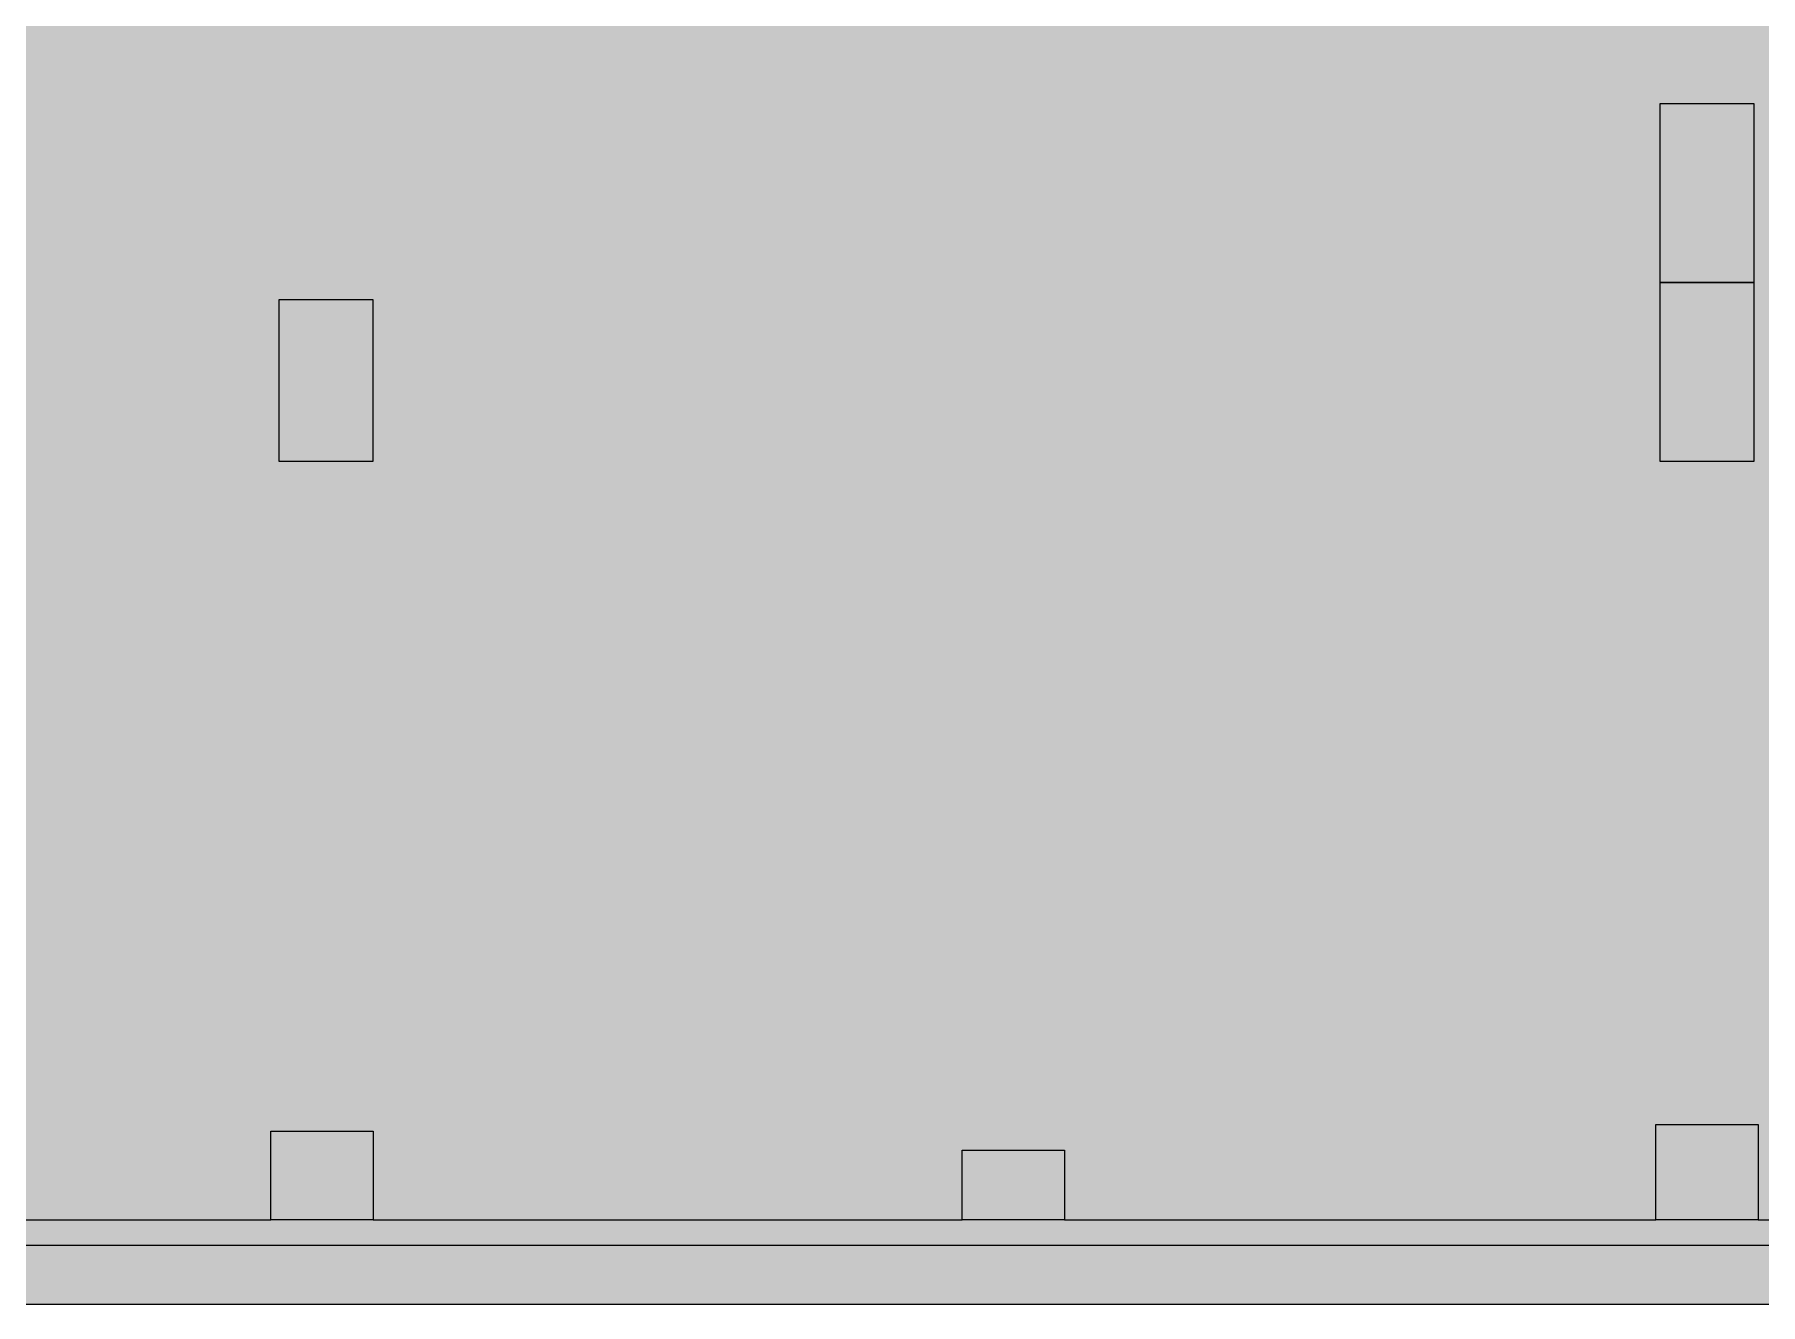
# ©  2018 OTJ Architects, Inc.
# Model space of a CAD drawing. Header units: inches. Extents: x 1083 to 3407, y -140 to 2134.
# Drawn here: x 1823 to 2227.9, y 348.8 to 646.6 of the extents above; entities that cross this region are included whole.
import ezdxf

# ---------------------------------------------------------------- set-up
doc = ezdxf.new("R2010")
doc.units = ezdxf.units.IN
doc.header["$MEASUREMENT"] = 0
for name, color, linetype, lineweight in [('A-COLS', 52, 'Continuous', 13), ('A-DETL-GENF', 92, 'Continuous', 9), ('A-DETL-THIN', 151, 'Continuous', 9), ('A-WALL', 113, 'Continuous', 13), ('A-WALL-PATT', 111, 'Continuous', 13)]:
    doc.layers.add(name, color=color, linetype=linetype, lineweight=lineweight)

msp = doc.modelspace()

# ---------------------------------------------------------------- hatches: boundary and pattern name
at = {"layer": 'A-COLS'}
for points in [[(2222.59, 588.42), (2226.34, 588.42), (2226.34, 630.42), (2204.34, 630.42), (2204.34, 588.42)], [(2222.59, 546.42), (2226.34, 546.42), (2226.34, 588.42), (2204.34, 588.42), (2204.34, 546.42)], [(1902.37, 546.42), (1902.37, 584.42), (1880.37, 584.42), (1880.37, 546.42)]]:
    msp.add_hatch(color=250, dxfattribs=at).paths.add_polyline_path(points, flags=0)
at = {"layer": 'A-DETL-GENF'}
h = msp.add_hatch(color=9, dxfattribs=at)
h.paths.add_polyline_path([(1093.71, 368.66), (1230.56, 368.66), (1230.56, 390.38), (1254.56, 390.38), (1254.56, 368.66), (1393.71, 368.66), (1393.71, 386.38), (1417.71, 386.38), (1417.71, 368.66), (1554.67, 368.66), (1554.67, 390.41), (1578.67, 390.41), (1578.67, 368.66), (1878.43, 368.66), (1878.43, 389.39), (1902.43, 389.39), (1902.43, 368.66), (2040.59, 368.66), (2040.59, 384.98), (2064.59, 384.98), (2064.59, 368.66), (2203.38, 368.66), (2203.38, 390.98), (2227.38, 390.98), (2227.38, 368.66), (2365.54, 368.66), (2365.54, 384.98), (2389.54, 384.98), (2389.54, 368.66), (2527.71, 368.66), (2527.74, 385.18), (2542.98, 385.18), (2542.98, 456.73), (2521.63, 456.73), (2521.63, 480.73), (2542.98, 480.73), (2542.98, 552.88), (2523.82, 552.88), (2523.82, 576.88), (2542.98, 576.88), (2542.98, 715.05), (2523.76, 715.05), (2523.76, 724.3), (2226.34, 724.3), (2226.34, 706.86), (2108.66, 706.86), (2108.66, 734.32), (1946.15, 734.36), (1946.15, 831.36), (1879.66, 831.36), (1879.66, 902.68), (1577.59, 902.68), (1577.59, 868.56), (1555.59, 868.56), (1555.59, 902.68), (1254.37, 902.68), (1254.37, 866.56), (1232.37, 866.56), (1232.37, 902.68), (1098, 902.68), (1098, 901.93), (1096.5, 901.93), (1096.5, 902.68), (1083.68, 902.68), (1083.68, 386.58), (1093.71, 386.58)], flags=0)
h.paths.add_polyline_path([(1739.71, 368.92), (1715.71, 368.92), (1715.71, 386.92), (1739.71, 386.92)], flags=0)
h.paths.add_polyline_path([(2226.34, 546.42), (2204.34, 546.42), (2204.34, 630.42), (2226.34, 630.42), (2226.34, 555.46)], flags=0)
h.paths.add_polyline_path([(1902.37, 546.42), (1880.37, 546.42), (1880.37, 584.42), (1902.37, 584.42)], flags=0)
h.paths.add_polyline_path([(1578.67, 546.42), (1557.37, 546.42), (1557.37, 584.42), (1579.37, 584.42), (1579.37, 546.42)], flags=0)
h.paths.add_polyline_path([(1254.37, 546.42), (1232.37, 546.42), (1232.37, 584.42), (1254.37, 584.42), (1254.37, 580.16)], flags=0)
h.paths.add_polyline_path([(1254.37, 828.43), (1232.37, 828.43), (1232.37, 866.43), (1254.37, 866.43), (1254.37, 830.79)], flags=0)
at = {"layer": 'A-WALL'}
for points in [[(1902.43, 368.66), (1902.43, 389.39), (1878.43, 389.39), (1878.43, 368.66)], [(2227.38, 368.66), (2227.38, 390.98), (2203.38, 390.98), (2203.38, 368.66)], [(2064.59, 368.66), (2064.59, 384.98), (2040.59, 384.98), (2040.59, 368.66)]]:
    msp.add_hatch(color=250, dxfattribs=at).paths.add_polyline_path(points, flags=0)
at = {"layer": 'A-WALL-PATT', "lineweight": 9}
msp.add_hatch(color=7, dxfattribs=at).paths.add_polyline_path([(2250.57, 348.79), (2527.71, 348.79), (2527.71, 368.66), (1083.68, 368.66), (1083.68, 357.72), (1083.16, 357.72), (1083.16, 348.79), (1861.44, 348.79)], flags=0)

# ---------------------------------------------------------------- linework, layer by layer
at = {"layer": 'A-COLS', "color": 8, "lineweight": 20}
for p, q in [((2204.34, 630.42), (2226.34, 630.42)), ((2204.34, 588.42), (2204.34, 630.42)), ((2226.34, 630.42), (2226.34, 588.42)), ((2204.34, 588.42), (2226.34, 588.42)), ((2204.34, 546.42), (2204.34, 588.42)), ((2226.34, 588.42), (2204.34, 588.42)), ((2226.34, 588.42), (2226.34, 546.42)), ((1880.37, 584.42), (1902.37, 584.42)), ((1880.37, 546.42), (1880.37, 584.42)), ((1902.37, 584.42), (1902.37, 546.42)), ((1902.37, 546.42), (1880.37, 546.42)), ((2226.34, 546.42), (2204.34, 546.42))]:
    msp.add_line(p, q, dxfattribs=at)
at = {"layer": 'A-DETL-THIN'}
msp.add_line((1083.68, 362.68), (2527.74, 362.68), dxfattribs=at)
at = {"layer": 'A-WALL', "color": 8, "lineweight": 20}
for p, q in [((1878.43, 389.39), (1902.43, 389.39)), ((1878.43, 368.66), (1878.43, 389.39)), ((1902.43, 389.39), (1902.43, 368.66)), ((2203.38, 390.98), (2227.38, 390.98)), ((2203.38, 368.66), (2203.38, 390.98)), ((2227.38, 390.98), (2227.38, 368.66)), ((2040.59, 384.98), (2064.59, 384.98)), ((2040.59, 368.66), (2040.59, 384.98)), ((2064.59, 384.98), (2064.59, 368.66)), ((1578.67, 368.66), (1878.43, 368.66)), ((1902.43, 368.66), (2040.59, 368.66)), ((2064.59, 368.66), (2203.38, 368.66)), ((2227.38, 368.66), (2365.54, 368.66)), ((2527.71, 348.79), (1083.16, 348.79))]:
    msp.add_line(p, q, dxfattribs=at)
at = {"layer": 'A-WALL', "lineweight": 9}
for p, q in [((1902.43, 368.66), (1878.43, 368.66)), ((2064.59, 368.66), (2040.59, 368.66)), ((2227.38, 368.66), (2203.38, 368.66))]:
    msp.add_line(p, q, dxfattribs=at)

doc.saveas('drawing.dxf')
